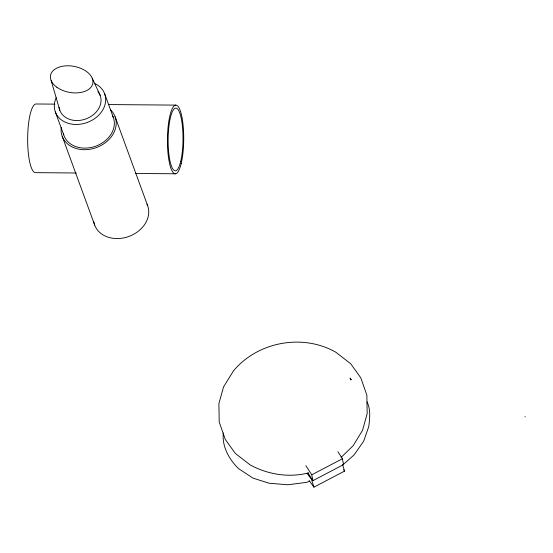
<?xml version="1.0" encoding="UTF-8"?>
<svg xmlns="http://www.w3.org/2000/svg" width="553" height="553" viewBox="0 0 553 553"><rect width="100%" height="100%" fill="white"/><g stroke="black" fill="none" stroke-linecap="round" stroke-linejoin="round"><path stroke-width="0.83" d="M223.315 433.04C221.857 446.513 229.142 459.425 238.488 468.585L253.06 478.165L269.221 483.253L288.037 484.767L306.369 482.382L309.597 481.304M341.118 457.393L353.187 445.649L362.533 430.338L367.164 413.651L366.867 395.222L360.798 377.844L350.761 363.819L335.837 352.24C302.83 333.355 257.871 341.657 233.532 370.8L223.543 386.893L218.905 403.586L219.209 422.008L225.271 439.393L235.315 453.419L250.239 464.997C267.922 474.536 289.074 477.958 308.615 472.884M342.59 465.142L354.107 454.87L363.68 441.183L368.747 426.64C369.77 418.538 370.863 409.545 367.047 401.893M342.411 458.748L343.565 464.596L312.915 480.661L311.761 474.813L342.411 458.748L337.904 451.725M309.065 480.446L313.931 487.158L344.581 471.087L342.632 464.893M54.913 104.137L35.931 103.985A34.341 8.143 -89.5 0 0 27.65 138.858A34.341 8.143 -89.5 0 0 35.662 172.66L76.217 172.985M108.409 104.565L175.702 105.111M135.748 173.469L175.432 173.787M343.607 469.746L344.581 471.087M307.115 473.375L311.491 479.416L313.931 487.158M305.899 465.688L311.761 474.813M307.959 472.939L312.915 480.661M92.157 78.077L100.197 95.427M525.274 416.858L525.018 416.589M115.121 116.78L147.637 205.654M104.655 93.782L113.317 117.443M55.335 111.927L63.996 135.589A26.274 20.903 -20.1 0 0 97.259 145.584A26.274 20.903 -20.1 0 0 112.349 115.307M62.192 136.252L94.715 225.126M51.187 80.641L59.8 110.289M146.987 204.112A28.196 22.431 -20.1 0 1 127.943 236.781A28.196 22.431 -20.1 0 1 93.851 221.877M110.69 109.992A28.196 22.431 -20.1 0 1 95.987 147.713A28.196 22.431 -20.1 0 1 61.231 127.46M63.74 134.856A26.274 20.903 -20.1 0 1 63.339 133.335M94.763 83.538A26.274 20.903 -20.1 0 1 102.077 111.056A26.274 20.903 -20.1 0 1 68.531 123.402A26.274 20.903 -20.1 0 1 56.206 97.722M97.971 91.522A21.526 17.122 -20.1 0 1 86.8 118.577A21.526 17.122 -20.1 0 1 59.074 107.386M351.19 379.641L350.685 379.932L350.056 378.058L351.19 379.641M56.835 87.222A21.526 13.21 10.6 0 0 92.323 85.003A21.526 13.21 10.6 0 0 65.869 65.842A21.526 13.21 10.6 0 0 56.835 87.222M180.741 161.276A31.362 7.438 -89.5 0 0 177.61 109.031A31.362 7.438 -89.5 0 0 168.347 148.038A31.362 7.438 -89.5 0 0 180.741 161.276M181.232 163.349A34.341 8.143 -89.5 0 0 177.803 106.141A34.341 8.143 -89.5 0 0 167.663 148.854A34.341 8.143 -89.5 0 0 181.232 163.349"/></g></svg>
